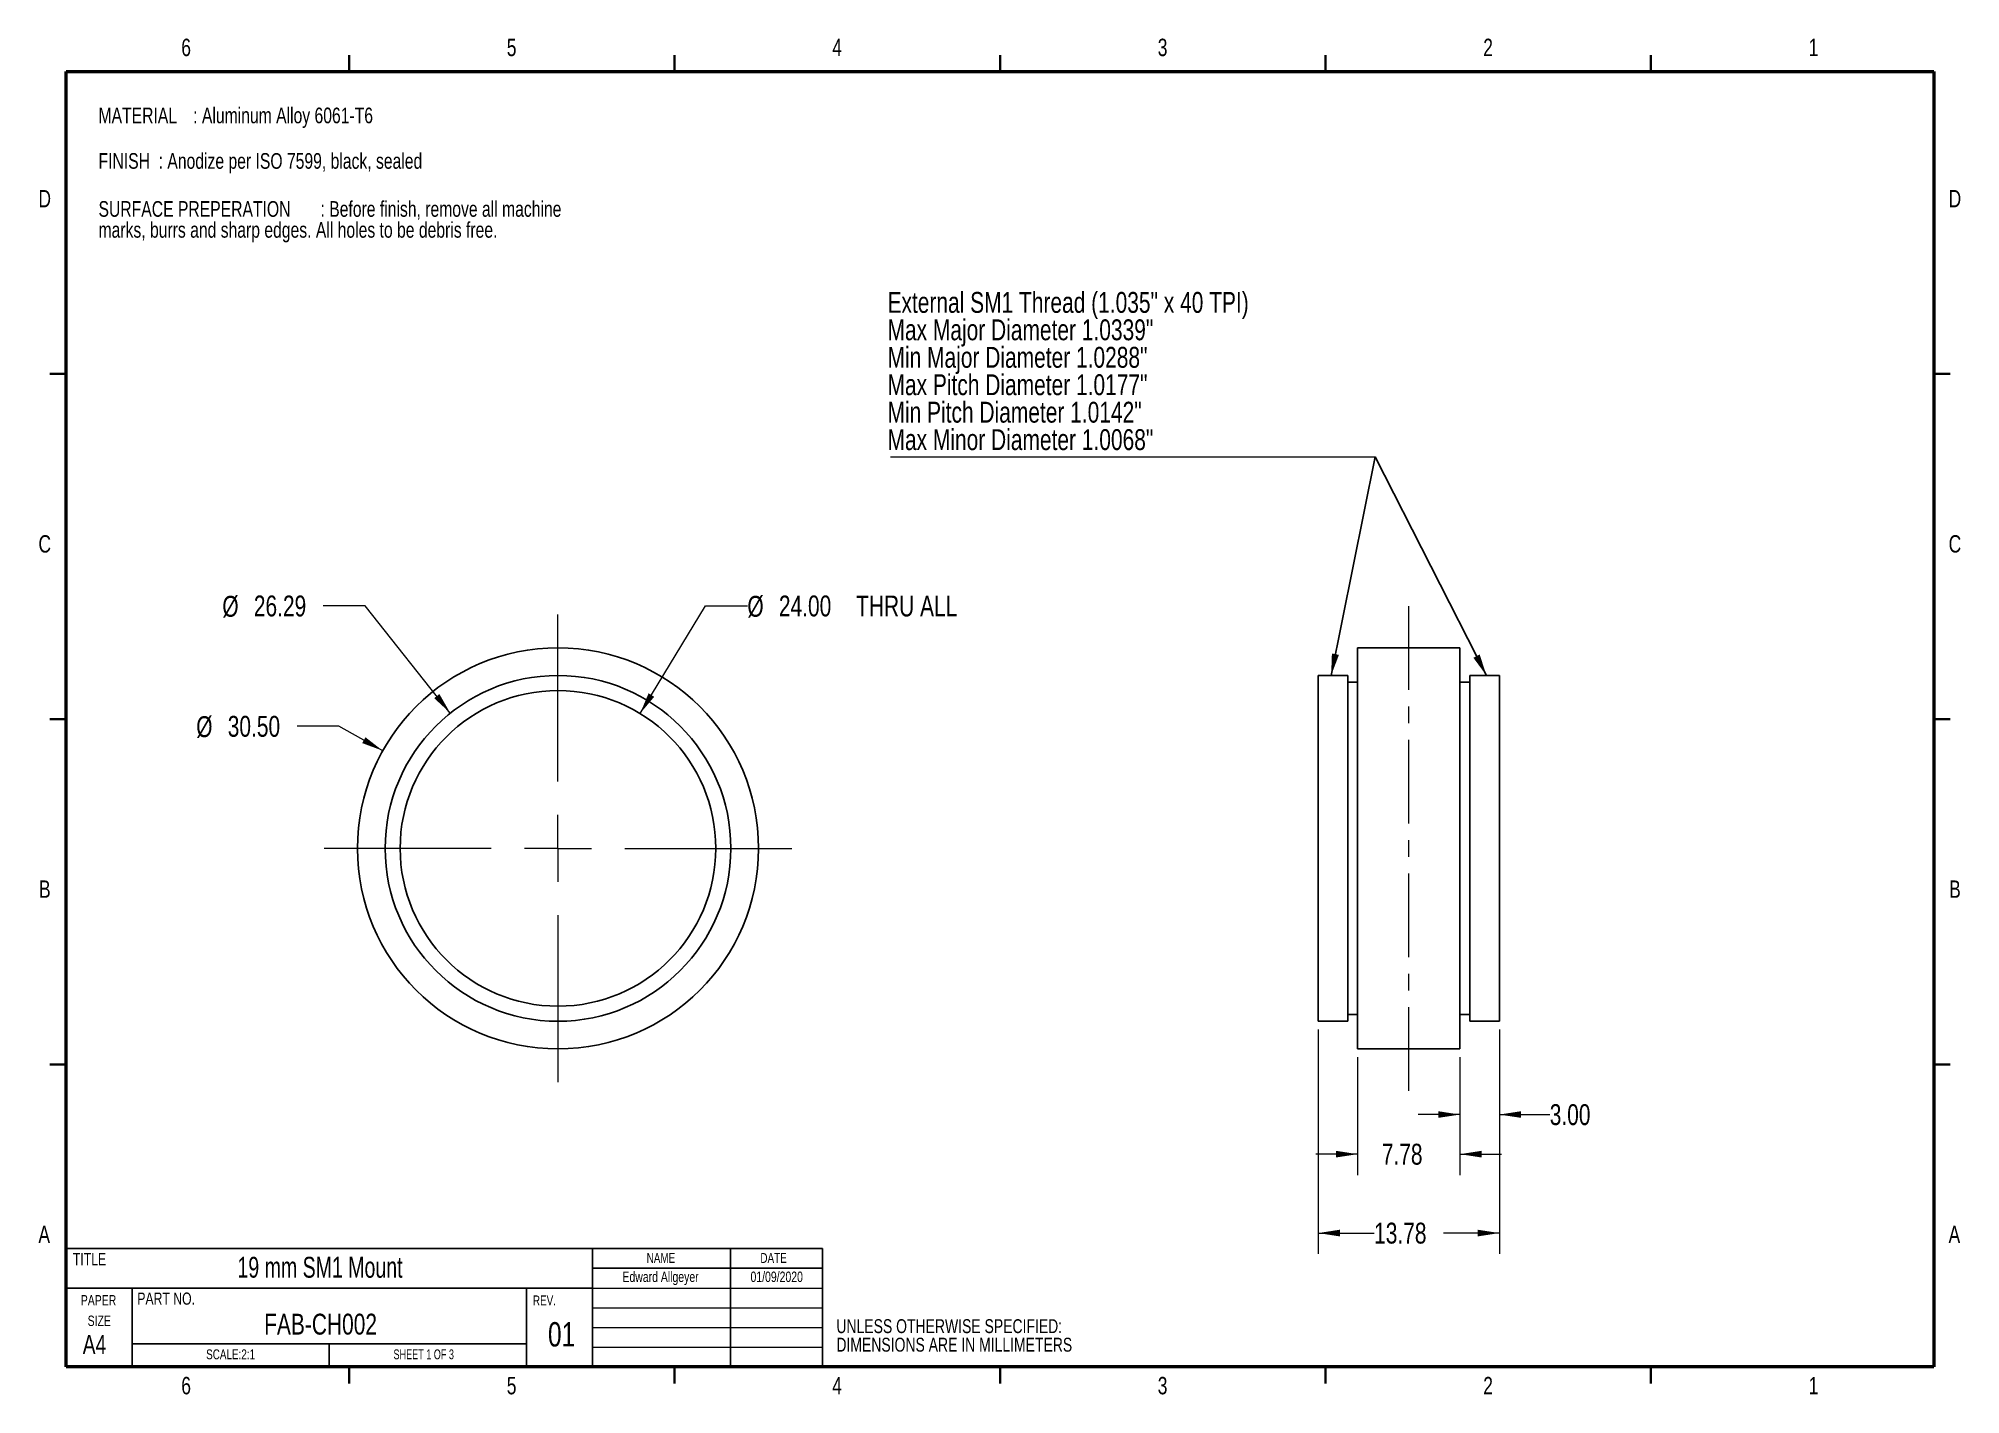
# Model space of a CAD drawing. Header units: millimetres. Extents: x 2 to 295, y 2 to 209.
import ezdxf

# ---------------------------------------------------------------- set-up
doc = ezdxf.new("R2010")
doc.units = ezdxf.units.MM
doc.linetypes.add('CENTERX2', pattern=[20.32, 12.7, -2.54, 2.54, -2.54])
doc.styles.add('SLDTEXTSTYLE0', font='TXT', dxfattribs={"width": 0.75})
doc.styles.add('SLDTEXTSTYLE1', font='TXT', dxfattribs={"width": 0.6875})
doc.styles.add('SLDTEXTSTYLE2', font='TXT', dxfattribs={"width": 0.7})
doc.dimstyles.new('SLDDIMSTYLE0', dxfattribs={"dimtxt": 3.175, "dimasz": 3.302, "dimexe": 0, "dimexo": 0.0625, "dimgap": 0.79375, "dimtad": 0, "dimtih": 1, "dimtoh": 1, "dimlfac": 0.5, "dimrnd": 1e-09, "dimzin": 12, "dimdsep": 46, "dimtxsty": 'SLDTEXTSTYLE0', "dimsah": 1, "dimcen": 0.09, "dimadec": 0, "dimazin": 3, "dimtfac": 1, "dimtofl": 0, "dimtmove": 0, "dimatfit": 3, "dimfxl": 1, "dimfrac": 2, "dimtolj": 1, "dimtzin": 12, "dimarcsym": 0})
doc.dimstyles.new('SLDDIMSTYLE1', dxfattribs={"dimtxt": 3.175, "dimasz": 3.302, "dimexe": 0, "dimexo": 0.0625, "dimgap": 0.79375, "dimtad": 0, "dimtih": 1, "dimtoh": 1, "dimlfac": 0.5, "dimrnd": 1e-09, "dimzin": 12, "dimdsep": 46, "dimtxsty": 'SLDTEXTSTYLE0', "dimsah": 1, "dimcen": 0.09, "dimadec": 0, "dimazin": 3, "dimtfac": 1, "dimtmove": 0, "dimatfit": 0, "dimfxl": 1, "dimfrac": 2, "dimtolj": 1, "dimtzin": 12, "dimarcsym": 0})
doc.dimstyles.new('SLDDIMSTYLE2', dxfattribs={"dimtxt": 3.175, "dimasz": 3.302, "dimexe": 0, "dimexo": 0.0625, "dimgap": 0.79375, "dimtad": 0, "dimtih": 1, "dimtoh": 1, "dimlfac": 0.5, "dimrnd": 1e-09, "dimzin": 4, "dimdsep": 46, "dimtxsty": 'SLDTEXTSTYLE0', "dimsah": 1, "dimcen": 0.09, "dimadec": 0, "dimazin": 1, "dimtfac": 1, "dimtmove": 0, "dimatfit": 0, "dimfxl": 1, "dimfrac": 2, "dimtolj": 1, "dimtzin": 12, "dimarcsym": 0})
doc.dimstyles.new('SLDDIMSTYLE3', dxfattribs={"dimtxt": 0.18, "dimasz": 3.302, "dimexe": 0, "dimexo": 0.0625, "dimgap": 0, "dimtad": 0, "dimtih": 1, "dimtoh": 1, "dimdec": 0, "dimrnd": 1e-09, "dimzin": 0, "dimdsep": 46, "dimtxsty": 'Standard', "dimsah": 1, "dimcen": 0.09, "dimadec": 0, "dimazin": 0, "dimtfac": 3.302, "dimtdec": 0, "dimtofl": 0, "dimtmove": 0, "dimatfit": 3, "dimfxl": 1, "dimfrac": 2, "dimtolj": 1, "dimtzin": 0, "dimarcsym": 0})
doc.dimstyles.new('SLDDIMSTYLE4', dxfattribs={"dimtxt": 3.175, "dimasz": 3.302, "dimexe": 0, "dimexo": 0.0625, "dimgap": 0.79375, "dimtad": 0, "dimtih": 1, "dimtoh": 1, "dimlfac": 0.5, "dimrnd": 1e-09, "dimzin": 4, "dimdsep": 46, "dimtxsty": 'SLDTEXTSTYLE0', "dimsah": 1, "dimcen": 0, "dimadec": 0, "dimazin": 1, "dimtfac": 1, "dimtofl": 0, "dimtmove": 0, "dimatfit": 3, "dimfxl": 1, "dimfrac": 2, "dimtolj": 1, "dimtzin": 12, "dimarcsym": 0})
doc.dimstyles.new('SLDDIMSTYLE5', dxfattribs={"dimtxt": 3.175, "dimasz": 3.302, "dimexe": 0, "dimexo": 0.0625, "dimgap": 0.79375, "dimtad": 0, "dimtih": 1, "dimtoh": 1, "dimlfac": 0.5, "dimrnd": 1e-09, "dimzin": 12, "dimdsep": 46, "dimtxsty": 'SLDTEXTSTYLE0', "dimsah": 1, "dimcen": 0, "dimadec": 0, "dimazin": 3, "dimtfac": 1, "dimtofl": 0, "dimtmove": 0, "dimatfit": 3, "dimfxl": 1, "dimfrac": 2, "dimtolj": 1, "dimtzin": 12, "dimarcsym": 0})
doc.dimstyles.new('SLDDIMSTYLE6', dxfattribs={"dimtxt": 3.175, "dimasz": 3.302, "dimexe": 0, "dimexo": 0.0625, "dimgap": 0.79375, "dimtad": 0, "dimtih": 1, "dimtoh": 1, "dimlfac": 0.5, "dimrnd": 1e-09, "dimzin": 4, "dimdsep": 46, "dimtxsty": 'SLDTEXTSTYLE0', "dimsah": 1, "dimcen": 0, "dimadec": 0, "dimazin": 1, "dimtfac": 1, "dimtofl": 0, "dimtmove": 0, "dimatfit": 3, "dimfxl": 1, "dimfrac": 2, "dimtolj": 1, "dimtzin": 12, "dimarcsym": 0})

# ---------------------------------------------------------------- blocks, each defined once
blk = doc.blocks.new('SW_NOTE_0')
at = {"color": 0, "linetype": 'Continuous', "lineweight": 0, "attachment_point": 1, "style": 'SLDTEXTSTYLE0'}
for s, insert, char_height in [('FINISH', (0, 3.07), 2.381), (': Anodize per ISO 7599, black, sealed', (9.14, 3.07), 2.3813)]:
    blk.add_mtext(s, dxfattribs=dict(at, insert=insert, char_height=char_height))
blk = doc.blocks.new('SW_NOTE_0_1')
at = {"color": 0, "linetype": 'Continuous', "lineweight": 0, "char_height": 2.3813, "attachment_point": 1, "style": 'SLDTEXTSTYLE0'}
for s, insert in [('SURFACE PREPERATION', (0, 3.07)), (': Before finish, remove all machine', (33.76, 3.07)), ('marks, burrs and sharp edges. All holes to be debris free.', (0, -0.11))]:
    blk.add_mtext(s, dxfattribs=dict(at, insert=insert))
blk = doc.blocks.new('SW_NOTE_0_2')
at = {"color": 0, "linetype": 'Continuous', "lineweight": 0, "attachment_point": 1, "style": 'SLDTEXTSTYLE0'}
for s, insert, char_height in [('MATERIAL', (0, 3.07), 2.381), (': Aluminum Alloy 6061-T6', (14.4, 3.07), 2.3813)]:
    blk.add_mtext(s, dxfattribs=dict(at, insert=insert, char_height=char_height))
blk = doc.blocks.new('SW_NOTE_0_3')
at = {"color": 0, "linetype": 'Continuous', "lineweight": 0, "char_height": 1.587, "attachment_point": 2, "style": 'SLDTEXTSTYLE0'}
for s, insert in [('PAPER', (3.15, 2.05)), ('SIZE', (3.26, -1.07))]:
    blk.add_mtext(s, dxfattribs=dict(at, insert=insert))
blk = doc.blocks.new('SW_NOTE_0_4')
at = {"color": 0, "linetype": 'Continuous', "lineweight": 0, "char_height": 2.1167, "attachment_point": 1, "style": 'SLDTEXTSTYLE0'}
for s, insert in [('UNLESS OTHERWISE SPECIFIED:', (0, 2.73)), ('DIMENSIONS ARE IN MILLIMETERS', (0, -0.09))]:
    blk.add_mtext(s, dxfattribs=dict(at, insert=insert))
blk = doc.blocks.new('_D')
at = {"color": 7, "linetype": 'Continuous', "lineweight": 0}
for p, q in [((196.88, 57.8), (196.88, 23.69)), ((224.44, 57.8), (224.44, 23.69)), ((196.88, 26.86), (205.39, 26.86)), ((224.44, 26.86), (215.94, 26.86))]:
    blk.add_line(p, q, dxfattribs=at)
at = {"color": 7, "linetype": 'Continuous', "lineweight": 18}
for points in [[(196.88, 26.86), (200.19, 26.35), (200.19, 27.37)], [(224.44, 26.86), (221.14, 27.37), (221.14, 26.35)]]:
    blk.add_solid(points, dxfattribs=at)
at = {"color": 7, "linetype": 'Continuous', "lineweight": 18, "insert": (205.39, 28.44), "char_height": 3.175, "attachment_point": 1, "style": 'SLDTEXTSTYLE0'}
blk.add_mtext('13.78', dxfattribs=at)
blk = doc.blocks.new('_D_1')
at = {"color": 7, "linetype": 'Continuous', "lineweight": 0}
for p, q in [((202.88, 53.59), (202.88, 35.69)), ((218.44, 53.59), (218.44, 35.69)), ((202.88, 38.86), (196.53, 38.86)), ((218.44, 38.86), (224.79, 38.86))]:
    blk.add_line(p, q, dxfattribs=at)
at = {"color": 7, "linetype": 'Continuous', "lineweight": 18}
for points in [[(202.88, 38.86), (199.58, 39.37), (199.58, 38.35)], [(218.44, 38.86), (221.75, 38.35), (221.75, 39.37)]]:
    blk.add_solid(points, dxfattribs=at)
at = {"color": 7, "linetype": 'Continuous', "lineweight": 18, "insert": (206.56, 40.44), "char_height": 3.175, "attachment_point": 1, "style": 'SLDTEXTSTYLE0'}
blk.add_mtext('7.78', dxfattribs=at)
blk = doc.blocks.new('_D_2')
at = {"color": 7, "linetype": 'Continuous', "lineweight": 0}
for p, q in [((224.44, 57.8), (224.44, 41.71)), ((218.44, 53.59), (218.44, 41.71)), ((218.44, 44.88), (212.09, 44.88)), ((224.44, 44.88), (232.1, 44.88))]:
    blk.add_line(p, q, dxfattribs=at)
at = {"color": 7, "linetype": 'Continuous', "lineweight": 18}
for points in [[(218.44, 44.88), (215.14, 45.39), (215.14, 44.38)], [(224.44, 44.88), (227.75, 44.38), (227.75, 45.39)]]:
    blk.add_solid(points, dxfattribs=at)
at = {"color": 7, "linetype": 'Continuous', "lineweight": 18, "insert": (232.1, 46.46), "char_height": 3.175, "attachment_point": 1, "style": 'SLDTEXTSTYLE0'}
blk.add_mtext('3.00', dxfattribs=at)
blk = doc.blocks.new('SW_NOTE_0_5')
at = {"color": 0, "linetype": 'Continuous', "lineweight": 0}
blk.add_line((-73.72, 0), (0, 0), dxfattribs=at)
blk.add_line((-73.72, 0), (0, 0), dxfattribs=at)
at = {"color": 0, "linetype": 'Continuous', "lineweight": 0, "char_height": 3.175, "attachment_point": 1, "style": 'SLDTEXTSTYLE0'}
for s, insert in [('External SM1 Thread (1.035" x 40 TPI)', (-74.15, 25.06)), ('Max Major Diameter 1.0339"', (-74.15, 20.89)), ('Min Major Diameter 1.0288"', (-74.15, 16.71)), ('Max Pitch Diameter 1.0177"', (-74.15, 12.54)), ('Min Pitch Diameter 1.0142"', (-74.15, 8.36)), ('Max Minor Diameter 1.0068"', (-74.15, 4.19))]:
    blk.add_mtext(s, dxfattribs=dict(at, insert=insert))
blk = doc.blocks.new('_D_3')
at = {"color": 7, "linetype": 'Continuous', "lineweight": 0}
for p, q in [((47.95, 103.92), (41.6, 103.92)), ((54.63, 100.21), (47.95, 103.92))]:
    blk.add_line(p, q, dxfattribs=at)
at = {"color": 7, "linetype": 'Continuous', "lineweight": 18}
blk.add_solid([(54.63, 100.21), (51.99, 102.26), (51.5, 101.37)], dxfattribs=at)
at = {"color": 7, "linetype": 'Continuous', "lineweight": 18, "char_height": 3.175, "attachment_point": 1, "style": 'SLDTEXTSTYLE0'}
for s, insert in [('%%c', (26.26, 105.46)), ('30.50', (31.05, 105.51))]:
    blk.add_mtext(s, dxfattribs=dict(at, insert=insert))
blk = doc.blocks.new('_D_4')
at = {"color": 7, "linetype": 'Continuous', "lineweight": 0}
for p, q in [((51.93, 122.22), (45.58, 122.22)), ((64.9, 105.93), (51.93, 122.22))]:
    blk.add_line(p, q, dxfattribs=at)
at = {"color": 7, "linetype": 'Continuous', "lineweight": 18}
blk.add_solid([(64.9, 105.93), (63.24, 108.83), (62.45, 108.2)], dxfattribs=at)
at = {"color": 7, "linetype": 'Continuous', "lineweight": 18, "char_height": 3.175, "attachment_point": 1, "style": 'SLDTEXTSTYLE0'}
for s, insert in [('%%c', (30.23, 123.76)), ('26.29', (35.02, 123.81))]:
    blk.add_mtext(s, dxfattribs=dict(at, insert=insert))
blk = doc.blocks.new('_D_5')
at = {"color": 7, "linetype": 'Continuous', "lineweight": 0}
for p, q in [((93.76, 105.86), (103.73, 122.22)), ((103.73, 122.22), (110.08, 122.22))]:
    blk.add_line(p, q, dxfattribs=at)
at = {"color": 7, "linetype": 'Continuous', "lineweight": 18}
blk.add_solid([(93.76, 105.86), (95.91, 108.42), (95.05, 108.94)], dxfattribs=at)
at = {"color": 7, "linetype": 'Continuous', "lineweight": 18, "char_height": 3.175, "attachment_point": 1, "style": 'SLDTEXTSTYLE0'}
for s, insert in [('%%c', (110.08, 123.76)), ('24.00', (114.87, 123.81)), ('THRU ALL', (126.61, 123.81))]:
    blk.add_mtext(s, dxfattribs=dict(at, insert=insert))
blk = doc.blocks.new('SW_CENTERMARKSYMBOL_0')
at = {"color": 0, "linetype": 'Continuous', "lineweight": 18}
for p, q in [((0, 10.16), (0, 35.58)), ((0, 0), (0, 5.08)), ((-10.16, 0), (-35.58, 0)), ((0, 0), (-5.08, 0)), ((0, 0), (0, -5.08)), ((0, 0), (5.08, 0)), ((10.16, 0), (35.58, 0)), ((0, -10.16), (0, -35.58))]:
    blk.add_line(p, q, dxfattribs=at)

msp = doc.modelspace()

# ---------------------------------------------------------------- linework, layer by layer
at = {"color": 7, "linetype": 'Continuous', "lineweight": 35}
for p, q in [((49.5, 203.5), (49.5, 206)), ((99, 203.5), (99, 206)), ((148.5, 206.001), (148.5, 203.499)), ((148.5, 203.5), (148.5, 206)), ((198, 203.5), (198, 206)), ((247.5, 203.5), (247.5, 206)), ((6.5, 157.5), (4, 157.5)), ((290.5, 157.5), (293, 157.5)), ((3.999, 105), (6.501, 105)), ((6.5, 105), (4, 105)), ((293.001, 105), (290.499, 105)), ((290.5, 105), (293, 105)), ((6.5, 52.5), (4, 52.5)), ((290.5, 52.5), (293, 52.5)), ((49.5, 6.5), (49.5, 4)), ((99, 6.5), (99, 4)), ((148.5, 3.999), (148.5, 6.501)), ((148.5, 6.5), (148.5, 4)), ((198, 6.5), (198, 4)), ((247.5, 6.5), (247.5, 4))]:
    msp.add_line(p, q, dxfattribs=at)
at = {"color": 7, "linetype": 'Continuous', "lineweight": 50}
for p, q in [((6.5, 6.501), (6.5, 203.5)), ((6.5, 203.5), (290.5, 203.5)), ((290.5, 203.5), (290.5, 6.501)), ((290.5, 6.501), (6.5, 6.501))]:
    msp.add_line(p, q, dxfattribs=at)
at = {"color": 7, "linetype": 'CENTERX2', "lineweight": 18}
msp.add_line((210.664, 48.513), (210.664, 122.213), dxfattribs=at)
at = {"color": 7, "linetype": 'Continuous', "lineweight": 25}
for p, q in [((218.444, 115.863), (202.884, 115.863)), ((202.884, 115.863), (202.884, 54.863)), ((218.444, 115.863), (218.444, 54.863)), ((201.384, 111.652), (196.884, 111.652)), ((196.884, 111.652), (196.884, 59.074)), ((201.384, 111.652), (201.384, 59.074)), ((224.444, 111.652), (219.944, 111.652)), ((219.944, 111.652), (219.944, 59.074)), ((224.444, 111.652), (224.444, 59.074)), ((202.884, 110.636), (201.384, 110.636)), ((219.944, 110.636), (218.444, 110.636)), ((196.884, 59.074), (201.384, 59.074)), ((201.384, 60.09), (202.884, 60.09)), ((218.444, 60.09), (219.944, 60.09)), ((219.944, 59.074), (224.444, 59.074)), ((202.884, 54.863), (218.444, 54.863)), ((6.5, 24.5), (86.5, 24.5)), ((86.5, 24.5), (86.5, 18.501)), ((86.5, 24.5), (107.5, 24.5)), ((107.5, 24.5), (107.5, 6.501)), ((107.5, 24.5), (121.5, 24.5)), ((121.5, 24.5), (121.5, 6.501)), ((86.5, 21.501), (121.5, 21.501)), ((6.5, 18.5), (16.5, 18.5)), ((16.5, 18.5), (16.5, 6.501)), ((16.5, 18.5), (76.5, 18.5)), ((76.5, 6.501), (76.5, 18.501)), ((76.5, 18.501), (86.5, 18.501)), ((86.5, 18.501), (86.5, 6.501)), ((16.5, 10.001), (76.5, 10.001)), ((46.5, 10.001), (46.5, 6.501))]:
    msp.add_line(p, q, dxfattribs=at)
at = {"color": 7, "linetype": 'Continuous', "lineweight": 18}
for p, q in [((86.5, 18.501), (121.5, 18.501)), ((86.5, 15.501), (121.5, 15.501)), ((86.5, 12.501), (121.5, 12.501)), ((86.5, 9.501), (121.5, 9.501))]:
    msp.add_line(p, q, dxfattribs=at)
at = {"color": 7, "linetype": 'Continuous', "lineweight": 25}
for radius in [30.5, 26.289, 24]:
    msp.add_circle((81.276, 85.363), radius, dxfattribs=at)

# ---------------------------------------------------------------- block references
at = {"color": 7, "linetype": 'Continuous', "lineweight": 0}
for name, p in [('SW_NOTE_0_2', (11.4, 194.937)), ('SW_NOTE_0', (11.4, 188.019)), ('SW_NOTE_0_1', (11.4, 180.718)), ('SW_NOTE_0_5', (205.542, 144.916)), ('SW_CENTERMARKSYMBOL_0', (81.276, 85.363)), ('SW_NOTE_0_3', (8.254, 15.383)), ('SW_NOTE_0_4', (123.616, 11.034))]:
    msp.add_blockref(name, p, dxfattribs=at)

# ---------------------------------------------------------------- texts
for s, insert, char_height, attachment_point, style in [('6', (24.723, 208.487), 2.646, 2, 'SLDTEXTSTYLE0'), ('5', (74.223, 208.487), 2.646, 2, 'SLDTEXTSTYLE0'), ('4', (123.723, 208.487), 2.646, 2, 'SLDTEXTSTYLE0'), ('3', (173.223, 208.487), 2.646, 2, 'SLDTEXTSTYLE0'), ('2', (222.723, 208.487), 2.646, 2, 'SLDTEXTSTYLE0'), ('1', (272.223, 208.487), 2.646, 2, 'SLDTEXTSTYLE0'), ('D', (3.218, 185.487), 2.646, 2, 'SLDTEXTSTYLE0'), ('D', (293.718, 185.487), 2.646, 2, 'SLDTEXTSTYLE0'), ('C', (3.222, 132.987), 2.646, 2, 'SLDTEXTSTYLE0'), ('C', (293.722, 132.987), 2.646, 2, 'SLDTEXTSTYLE0'), ('B', (3.23, 80.487), 2.646, 2, 'SLDTEXTSTYLE0'), ('B', (293.73, 80.487), 2.646, 2, 'SLDTEXTSTYLE0'), ('A', (3.143, 27.987), 2.646, 2, 'SLDTEXTSTYLE0'), ('A', (293.643, 27.987), 2.646, 2, 'SLDTEXTSTYLE0'), ('TITLE', (7.5, 23.818), 1.8521, 1, 'SLDTEXTSTYLE0'), ('NAME', (96.935, 23.821), 1.5, 2, 'SLDTEXTSTYLE0'), ('DATE', (114.064, 23.821), 1.5, 2, 'SLDTEXTSTYLE0'), ('19 mm SM1 Mount', (45.083, 23.249), 3.175, 2, 'SLDTEXTSTYLE2'), ('Edward Allgeyer', (96.874, 21.005), 1.5875, 2, 'SLDTEXTSTYLE0'), ('01/09/2020', (114.539, 21.005), 1.5875, 2, 'SLDTEXTSTYLE0'), ('PART NO.', (17.3, 17.818), 1.8521, 1, 'SLDTEXTSTYLE0'), ('FAB-CH002', (45.17, 14.599), 3.175, 2, 'SLDTEXTSTYLE0'), ('REV.', (77.459, 17.368), 1.5, 1, 'SLDTEXTSTYLE0'), ('01', (81.825, 13.317), 3.7042, 2, 'SLDTEXTSTYLE0'), ('A4', (9, 11.371), 2.9104, 1, 'SLDTEXTSTYLE0'), ('SCALE:2:1', (31.489, 9.171), 1.5, 2, 'SLDTEXTSTYLE0'), ('SHEET 1 OF 3', (60.858, 9.171), 1.5, 2, 'SLDTEXTSTYLE1'), ('6', (24.723, 4.987), 2.646, 2, 'SLDTEXTSTYLE0'), ('5', (74.223, 4.987), 2.646, 2, 'SLDTEXTSTYLE0'), ('4', (123.723, 4.987), 2.646, 2, 'SLDTEXTSTYLE0'), ('3', (173.223, 4.987), 2.646, 2, 'SLDTEXTSTYLE0'), ('2', (222.723, 4.987), 2.646, 2, 'SLDTEXTSTYLE0'), ('1', (272.223, 4.987), 2.646, 2, 'SLDTEXTSTYLE0')]:
    msp.add_mtext(s, dxfattribs=dict(at, insert=insert, char_height=char_height, attachment_point=attachment_point, style=style))

# ---------------------------------------------------------------- dimensions: what is measured, and where the dimension line sits
at = {"color": 7, "linetype": 'Continuous', "lineweight": 18}
for p1, p2, dimstyle, picture, middle in [((97.652, 64.797), (64.901, 105.929), 'SLDDIMSTYLE5', '_D_4', (37.906, 122.22)), ((107.922, 70.521), (54.631, 100.205), 'SLDDIMSTYLE4', '_D_3', (33.931, 103.925))]:
    dim = msp.add_diameter_dim_2p(p1=p1, p2=p2, dimstyle=dimstyle, dxfattribs=at)
    dim.commit()
    dim.dimension.update_dxf_attribs({"geometry": picture, "text_midpoint": middle, "dimtype": 163})
dim = msp.add_diameter_dim_2p(p1=(68.79, 64.867), p2=(93.762, 105.859), text='<> THRU ALL', dimstyle='SLDDIMSTYLE6', dxfattribs=at)
dim.commit()
dim.dimension.update_dxf_attribs({"geometry": '_D_5', "text_midpoint": (127.463, 122.22), "dimtype": 163})
for base, p1, p2, dimstyle, picture, middle in [((224.444, 26.863), (196.884, 59.074), (224.444, 59.074), 'SLDDIMSTYLE0', '_D', (210.664, 26.863)), ((224.444, 44.884), (218.444, 54.863), (224.444, 59.074), 'SLDDIMSTYLE2', '_D_2', (236.204, 44.884)), ((218.444, 38.863), (202.884, 54.863), (218.444, 54.863), 'SLDDIMSTYLE1', '_D_1', (210.664, 38.863))]:
    dim = msp.add_linear_dim(base=base, p1=p1, p2=p2, dimstyle=dimstyle, dxfattribs=at)
    dim.commit()
    dim.dimension.update_dxf_attribs({"geometry": picture, "text_midpoint": middle, "dimtype": 160})

# ---------------------------------------------------------------- leaders
at = {"color": 7, "linetype": 'Continuous', "lineweight": 0}
for points in [[(198.857, 111.652), (205.542, 144.916)], [(222.47, 111.652), (205.542, 144.916)]]:
    msp.add_leader(points, dimstyle='SLDDIMSTYLE3', dxfattribs=at)

doc.saveas('drawing.dxf')
